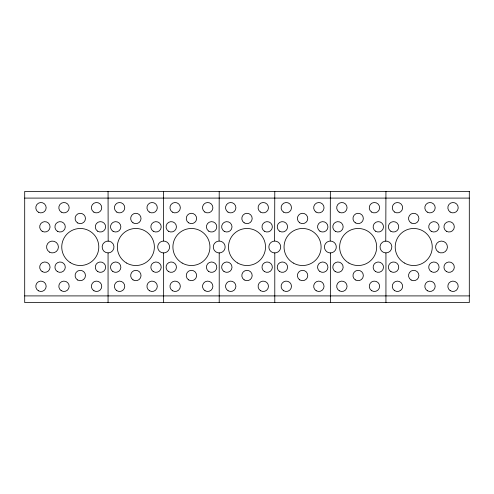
<?xml version="1.0" encoding="UTF-8"?>
<svg xmlns="http://www.w3.org/2000/svg" width="494" height="494" viewBox="0 0 494 494"><rect width="100%" height="100%" fill="white"/><g stroke="black" fill="none" stroke-linecap="round" stroke-linejoin="round"><path stroke-width="0.74" d="M108.167 241.072L108.063 191.425M163.638 241.072L163.742 241.072A5.928 5.928 0 0 1 169.566 246.92A5.928 5.928 0 0 1 163.903 252.922L163.434 252.922A5.928 5.928 0 0 1 157.71 246.981A5.928 5.928 0 0 1 163.471 241.072L163.638 191.425M219.213 241.072L219.317 241.072A5.928 5.928 0 0 1 225.141 246.92A5.928 5.928 0 0 1 219.478 252.922L219.009 252.922A5.928 5.928 0 0 1 213.285 246.981A5.928 5.928 0 0 1 219.046 241.072L219.213 191.425M274.788 241.072L274.892 241.072A5.928 5.928 0 0 1 280.716 246.92A5.928 5.928 0 0 1 275.053 252.922L274.584 252.922A5.928 5.928 0 0 1 268.86 246.981A5.928 5.928 0 0 1 274.621 241.072L274.788 191.425M330.363 241.072L330.467 241.072A5.928 5.928 0 0 1 336.291 246.92A5.928 5.928 0 0 1 330.628 252.922L330.159 252.922A5.928 5.928 0 0 1 324.435 246.981A5.928 5.928 0 0 1 330.196 241.072L330.363 191.425M108.063 252.928L108.328 252.922A5.928 5.928 0 0 0 113.107 243.882A5.928 5.928 0 0 0 102.888 244.11A5.928 5.928 0 0 0 108.063 252.928L108.063 302.575M24.7 198.094L469.3 198.094M24.7 295.906L469.3 295.906M385.771 241.072L385.938 191.425M385.938 252.928L385.734 252.922A5.928 5.928 0 0 1 380.874 243.919A5.928 5.928 0 0 1 391.106 244.098A5.928 5.928 0 0 1 385.938 252.928L385.938 302.575M330.363 252.928L330.363 302.575M274.788 252.928L274.788 302.575M219.213 252.928L219.213 302.575M163.638 252.928L163.638 302.575M469.3 191.425L24.7 191.425L24.7 302.575L469.3 302.575L469.3 191.425M446.366 271.564A5.187 5.187 0 0 0 454.313 267.371A5.187 5.187 0 0 0 446.706 262.586A5.187 5.187 0 0 0 446.366 271.564M427.372 290.768A5.187 5.187 0 0 0 435.189 286.341A5.187 5.187 0 0 0 427.446 281.784A5.187 5.187 0 0 0 427.372 290.768M450.158 212.025A5.187 5.187 0 0 0 458.197 208.023A5.187 5.187 0 0 0 450.707 203.059A5.187 5.187 0 0 0 450.158 212.025M450.158 290.62A5.187 5.187 0 0 0 458.197 286.619A5.187 5.187 0 0 0 450.707 281.654A5.187 5.187 0 0 0 450.158 290.62M411.132 222.961A5.187 5.187 0 0 0 418.912 218.472A5.187 5.187 0 0 0 411.132 213.982A5.187 5.187 0 0 0 411.132 222.961M431.163 231.235A5.187 5.187 0 0 0 439.08 226.993A5.187 5.187 0 0 0 431.447 222.257A5.187 5.187 0 0 0 431.163 231.235M438.234 251.94A5.928 5.928 0 0 0 447.428 247.371A5.928 5.928 0 0 0 438.876 241.69A5.928 5.928 0 0 0 438.234 251.94M431.163 271.583A5.187 5.187 0 0 0 439.08 267.334A5.187 5.187 0 0 0 431.447 262.604A5.187 5.187 0 0 0 431.163 271.583M411.132 280.018A5.187 5.187 0 0 0 418.912 275.529A5.187 5.187 0 0 0 411.132 271.039A5.187 5.187 0 0 0 411.132 280.018M404.358 262.981A18.525 18.525 0 0 0 432.25 247.124A18.525 18.525 0 0 0 404.567 230.896A18.525 18.525 0 0 0 404.358 262.981M446.397 231.235A5.187 5.187 0 0 0 454.313 226.993A5.187 5.187 0 0 0 446.675 222.257A5.187 5.187 0 0 0 446.397 231.235M427.267 212.111A5.187 5.187 0 0 0 435.189 207.863A5.187 5.187 0 0 0 427.551 203.133A5.187 5.187 0 0 0 427.267 212.111M394.65 212.068A5.187 5.187 0 0 0 402.629 207.943A5.187 5.187 0 0 0 395.064 203.096A5.187 5.187 0 0 0 394.65 212.068M394.576 290.62A5.187 5.187 0 0 0 402.622 286.625A5.187 5.187 0 0 0 395.138 281.654A5.187 5.187 0 0 0 394.576 290.62M390.958 271.663A5.187 5.187 0 0 0 398.738 267.174A5.187 5.187 0 0 0 390.958 262.678A5.187 5.187 0 0 0 390.958 271.663M390.847 231.254A5.187 5.187 0 0 0 398.738 226.956A5.187 5.187 0 0 0 391.069 222.269A5.187 5.187 0 0 0 390.847 231.254M348.888 263.043A18.525 18.525 0 0 0 376.675 247A18.525 18.525 0 0 0 348.888 230.957A18.525 18.525 0 0 0 348.888 263.043M375.526 231.198A5.187 5.187 0 0 0 383.505 227.067A5.187 5.187 0 0 0 375.94 222.22A5.187 5.187 0 0 0 375.526 231.198M355.31 222.813A5.187 5.187 0 0 0 363.331 218.762A5.187 5.187 0 0 0 355.816 213.84A5.187 5.187 0 0 0 355.31 222.813M335.358 231.303A5.187 5.187 0 0 0 343.163 226.857A5.187 5.187 0 0 0 335.414 222.319A5.187 5.187 0 0 0 335.358 231.303M339.137 212.111A5.187 5.187 0 0 0 347.06 207.863A5.187 5.187 0 0 0 339.421 203.133A5.187 5.187 0 0 0 339.137 212.111M371.574 212.037A5.187 5.187 0 0 0 379.608 208.005A5.187 5.187 0 0 0 372.099 203.065A5.187 5.187 0 0 0 371.574 212.037M375.459 271.496A5.187 5.187 0 0 0 383.498 267.495A5.187 5.187 0 0 0 376.014 262.53A5.187 5.187 0 0 0 375.459 271.496M355.31 279.87A5.187 5.187 0 0 0 363.331 275.813A5.187 5.187 0 0 0 355.81 270.897A5.187 5.187 0 0 0 355.31 279.87M335.154 271.521A5.187 5.187 0 0 0 343.157 267.445A5.187 5.187 0 0 0 335.624 262.549A5.187 5.187 0 0 0 335.154 271.521M339.279 290.787A5.187 5.187 0 0 0 347.06 286.298A5.187 5.187 0 0 0 339.279 281.802A5.187 5.187 0 0 0 339.279 290.787M371.76 290.744A5.187 5.187 0 0 0 379.614 286.384A5.187 5.187 0 0 0 371.908 281.765A5.187 5.187 0 0 0 371.76 290.744M293.312 263.043A18.525 18.525 0 0 0 321.1 247A18.525 18.525 0 0 0 293.312 230.957A18.525 18.525 0 0 0 293.312 263.043M319.951 231.198A5.187 5.187 0 0 0 327.93 227.067A5.187 5.187 0 0 0 320.365 222.22A5.187 5.187 0 0 0 319.951 231.198M299.735 222.813A5.187 5.187 0 0 0 307.756 218.762A5.187 5.187 0 0 0 300.241 213.84A5.187 5.187 0 0 0 299.735 222.813M279.783 231.303A5.187 5.187 0 0 0 287.588 226.857A5.187 5.187 0 0 0 279.839 222.319A5.187 5.187 0 0 0 279.783 231.303M283.562 212.111A5.187 5.187 0 0 0 291.485 207.863A5.187 5.187 0 0 0 283.846 203.133A5.187 5.187 0 0 0 283.562 212.111M315.999 212.037A5.187 5.187 0 0 0 324.033 208.005A5.187 5.187 0 0 0 316.524 203.065A5.187 5.187 0 0 0 315.999 212.037M319.884 271.496A5.187 5.187 0 0 0 327.923 267.495A5.187 5.187 0 0 0 320.439 262.53A5.187 5.187 0 0 0 319.884 271.496M299.735 279.87A5.187 5.187 0 0 0 307.756 275.813A5.187 5.187 0 0 0 300.235 270.897A5.187 5.187 0 0 0 299.735 279.87M279.579 271.521A5.187 5.187 0 0 0 287.582 267.445A5.187 5.187 0 0 0 280.049 262.549A5.187 5.187 0 0 0 279.579 271.521M283.704 290.787A5.187 5.187 0 0 0 291.485 286.298A5.187 5.187 0 0 0 283.704 281.802A5.187 5.187 0 0 0 283.704 290.787M316.185 290.744A5.187 5.187 0 0 0 324.039 286.384A5.187 5.187 0 0 0 316.333 281.765A5.187 5.187 0 0 0 316.185 290.744M237.738 263.043A18.525 18.525 0 0 0 265.525 247A18.525 18.525 0 0 0 237.738 230.957A18.525 18.525 0 0 0 237.738 263.043M264.376 231.198A5.187 5.187 0 0 0 272.355 227.067A5.187 5.187 0 0 0 264.79 222.22A5.187 5.187 0 0 0 264.376 231.198M244.16 222.813A5.187 5.187 0 0 0 252.181 218.762A5.187 5.187 0 0 0 244.666 213.84A5.187 5.187 0 0 0 244.16 222.813M224.208 231.303A5.187 5.187 0 0 0 232.013 226.857A5.187 5.187 0 0 0 224.264 222.319A5.187 5.187 0 0 0 224.208 231.303M227.987 212.111A5.187 5.187 0 0 0 235.91 207.863A5.187 5.187 0 0 0 228.271 203.133A5.187 5.187 0 0 0 227.987 212.111M260.424 212.037A5.187 5.187 0 0 0 268.458 208.005A5.187 5.187 0 0 0 260.949 203.065A5.187 5.187 0 0 0 260.424 212.037M264.309 271.496A5.187 5.187 0 0 0 272.348 267.495A5.187 5.187 0 0 0 264.864 262.53A5.187 5.187 0 0 0 264.309 271.496M244.16 279.87A5.187 5.187 0 0 0 252.181 275.813A5.187 5.187 0 0 0 244.66 270.897A5.187 5.187 0 0 0 244.16 279.87M224.004 271.521A5.187 5.187 0 0 0 232.007 267.445A5.187 5.187 0 0 0 224.474 262.549A5.187 5.187 0 0 0 224.004 271.521M228.129 290.787A5.187 5.187 0 0 0 235.91 286.298A5.187 5.187 0 0 0 228.129 281.802A5.187 5.187 0 0 0 228.129 290.787M260.61 290.744A5.187 5.187 0 0 0 268.464 286.384A5.187 5.187 0 0 0 260.758 281.765A5.187 5.187 0 0 0 260.61 290.744M182.163 263.043A18.525 18.525 0 0 0 209.95 247A18.525 18.525 0 0 0 182.163 230.957A18.525 18.525 0 0 0 182.163 263.043M208.801 231.198A5.187 5.187 0 0 0 216.78 227.067A5.187 5.187 0 0 0 209.215 222.22A5.187 5.187 0 0 0 208.801 231.198M188.584 222.813A5.187 5.187 0 0 0 196.606 218.762A5.187 5.187 0 0 0 189.091 213.84A5.187 5.187 0 0 0 188.584 222.813M168.633 231.303A5.187 5.187 0 0 0 176.438 226.857A5.187 5.187 0 0 0 168.689 222.319A5.187 5.187 0 0 0 168.633 231.303M172.412 212.111A5.187 5.187 0 0 0 180.335 207.863A5.187 5.187 0 0 0 172.696 203.133A5.187 5.187 0 0 0 172.412 212.111M204.849 212.037A5.187 5.187 0 0 0 212.883 208.005A5.187 5.187 0 0 0 205.374 203.065A5.187 5.187 0 0 0 204.849 212.037M208.734 271.496A5.187 5.187 0 0 0 216.773 267.495A5.187 5.187 0 0 0 209.289 262.53A5.187 5.187 0 0 0 208.734 271.496M188.584 279.87A5.187 5.187 0 0 0 196.606 275.813A5.187 5.187 0 0 0 189.085 270.897A5.187 5.187 0 0 0 188.584 279.87M168.429 271.521A5.187 5.187 0 0 0 176.432 267.445A5.187 5.187 0 0 0 168.899 262.549A5.187 5.187 0 0 0 168.429 271.521M172.554 290.787A5.187 5.187 0 0 0 180.335 286.298A5.187 5.187 0 0 0 172.554 281.802A5.187 5.187 0 0 0 172.554 290.787M205.035 290.744A5.187 5.187 0 0 0 212.889 286.384A5.187 5.187 0 0 0 205.183 281.765A5.187 5.187 0 0 0 205.035 290.744M126.588 263.043A18.525 18.525 0 0 0 154.375 247A18.525 18.525 0 0 0 126.588 230.957A18.525 18.525 0 0 0 126.588 263.043M153.226 231.198A5.187 5.187 0 0 0 161.205 227.067A5.187 5.187 0 0 0 153.64 222.22A5.187 5.187 0 0 0 153.226 231.198M133.01 222.813A5.187 5.187 0 0 0 141.031 218.762A5.187 5.187 0 0 0 133.516 213.84A5.187 5.187 0 0 0 133.01 222.813M113.058 231.303A5.187 5.187 0 0 0 120.863 226.857A5.187 5.187 0 0 0 113.114 222.319A5.187 5.187 0 0 0 113.058 231.303M116.837 212.111A5.187 5.187 0 0 0 124.76 207.863A5.187 5.187 0 0 0 117.121 203.133A5.187 5.187 0 0 0 116.837 212.111M149.274 212.037A5.187 5.187 0 0 0 157.308 208.005A5.187 5.187 0 0 0 149.799 203.065A5.187 5.187 0 0 0 149.274 212.037M153.159 271.496A5.187 5.187 0 0 0 161.198 267.495A5.187 5.187 0 0 0 153.714 262.53A5.187 5.187 0 0 0 153.159 271.496M133.01 279.87A5.187 5.187 0 0 0 141.031 275.813A5.187 5.187 0 0 0 133.51 270.897A5.187 5.187 0 0 0 133.01 279.87M112.854 271.521A5.187 5.187 0 0 0 120.857 267.445A5.187 5.187 0 0 0 113.324 262.549A5.187 5.187 0 0 0 112.854 271.521M116.701 290.62A5.187 5.187 0 0 0 124.747 286.625A5.187 5.187 0 0 0 117.263 281.654A5.187 5.187 0 0 0 116.701 290.62M149.46 290.744A5.187 5.187 0 0 0 157.314 286.384A5.187 5.187 0 0 0 149.608 281.765A5.187 5.187 0 0 0 149.46 290.744M42.169 271.601A5.187 5.187 0 0 0 50.061 267.303A5.187 5.187 0 0 0 42.391 262.617A5.187 5.187 0 0 0 42.169 271.601M61.163 290.639A5.187 5.187 0 0 0 69.179 286.582A5.187 5.187 0 0 0 61.657 281.673A5.187 5.187 0 0 0 61.163 290.639M38.378 212.192A5.187 5.187 0 0 0 46.164 207.708A5.187 5.187 0 0 0 38.39 203.207A5.187 5.187 0 0 0 38.378 212.192M38.378 290.787A5.187 5.187 0 0 0 46.164 286.304A5.187 5.187 0 0 0 38.39 281.802A5.187 5.187 0 0 0 38.378 290.787M77.681 222.961A5.187 5.187 0 0 0 85.462 218.472A5.187 5.187 0 0 0 77.681 213.982A5.187 5.187 0 0 0 77.681 222.961M57.372 231.235A5.187 5.187 0 0 0 65.288 226.993A5.187 5.187 0 0 0 57.65 222.257A5.187 5.187 0 0 0 57.372 231.235M49.524 252.131A5.928 5.928 0 0 0 58.416 247A5.928 5.928 0 0 0 49.524 241.869A5.928 5.928 0 0 0 49.524 252.131M57.372 271.583A5.187 5.187 0 0 0 65.288 267.334A5.187 5.187 0 0 0 57.65 262.604A5.187 5.187 0 0 0 57.372 271.583M77.681 280.018A5.187 5.187 0 0 0 85.462 275.529A5.187 5.187 0 0 0 77.681 271.039A5.187 5.187 0 0 0 77.681 280.018M70.123 262.499A18.525 18.525 0 0 0 98.769 248.044A18.525 18.525 0 0 0 71.926 230.463A18.525 18.525 0 0 0 70.123 262.499M42.138 231.235A5.187 5.187 0 0 0 50.055 226.993A5.187 5.187 0 0 0 42.422 222.257A5.187 5.187 0 0 0 42.138 231.235M61.262 212.111A5.187 5.187 0 0 0 69.185 207.863A5.187 5.187 0 0 0 61.546 203.133A5.187 5.187 0 0 0 61.262 212.111M93.885 212.148A5.187 5.187 0 0 0 101.739 207.789A5.187 5.187 0 0 0 94.033 203.17A5.187 5.187 0 0 0 93.885 212.148M93.959 290.787A5.187 5.187 0 0 0 101.739 286.298A5.187 5.187 0 0 0 93.959 281.802A5.187 5.187 0 0 0 93.959 290.787M97.855 271.663A5.187 5.187 0 0 0 105.636 267.174A5.187 5.187 0 0 0 97.855 262.678A5.187 5.187 0 0 0 97.855 271.663M97.689 231.217A5.187 5.187 0 0 0 105.63 227.024A5.187 5.187 0 0 0 98.028 222.238A5.187 5.187 0 0 0 97.689 231.217"/></g></svg>
